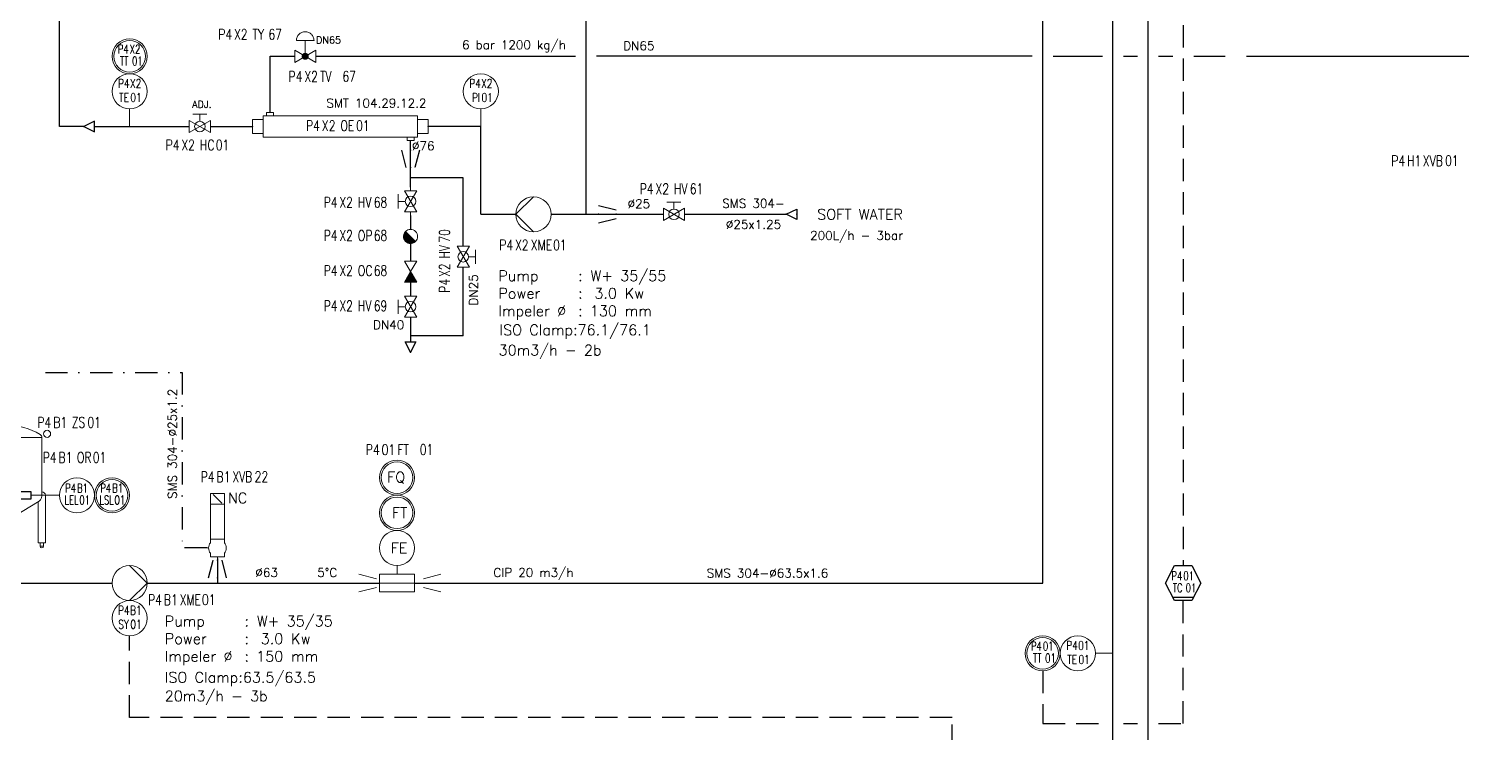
# Model space of a CAD drawing. Header units: inches. Extents: x 12478 to 14012, y 23861 to 24899.
# Drawn here: x 12810.5 to 13218.5, y 24120.1 to 24320.4 of the extents above; entities that cross this region are included whole.
import ezdxf
from ezdxf.enums import TextEntityAlignment as Align

# ---------------------------------------------------------------- set-up
doc = ezdxf.new("R2010")
doc.units = ezdxf.units.IN
doc.header["$MEASUREMENT"] = 0
for name, pattern in [('ACAD_ISO02W100', [15, 12, -3]), ('DASHDOT2', [12.7, 6.35, -3.175, 0, -3.175]), ('DASHED2', [9.525, 6.35, -3.175])]:
    doc.linetypes.add(name, pattern=pattern)
for name, color, linetype, lineweight in [('20 Pipe Steam Industrial', 231, 'Continuous', 30), ('31 Equipment', 7, 'Continuous', 9), ('33 Instruments Labels', 7, 'Continuous', 9)]:
    doc.layers.add(name, color=color, linetype=linetype, lineweight=lineweight)
for name, color, linetype in [('CUVERIE', 7, 'Continuous'), ('LIAISON INSTRUMENTATION', 140, 'DASHED2'), ('MATERIEL-DIVERS', 7, 'Continuous'), ('POMPES', 7, 'Continuous'), ('REGUL', 140, 'DASHED2'), ('REPERES', 7, 'Continuous'), ('techn-data', 7, 'Continuous'), ('TEXTE', 7, 'Continuous'), ('TEXTES', 7, 'Continuous'), ('TUYAUTERIE-EAU', 5, 'Continuous'), ('TUYAUTERIE-NEP', 4, 'DASHDOT2'), ('TUYAUTERIE-PROCESS', 30, 'Continuous'), ('TUYAUTERIE-VAPEUR INDUSTRIELLE', 231, 'Continuous'), ('TXT_FR', 7, 'Continuous'), ('VANNES', 7, 'Continuous')]:
    doc.layers.add(name, color=color, linetype=linetype)
doc.layers.get('33 Instruments Labels').off()
doc.layers.get('REPERES').off()
doc.styles.add('ROMANS', font='ROMANS.SHX')

# ---------------------------------------------------------------- blocks, each defined once
blk = doc.blocks.new('SMS-304-63')
at = {"layer": 'techn-data', "style": 'ROMANS'}
blk.add_text('SMS 304-%%C63.5x1.6', height=2.5, dxfattribs=at).set_placement((1.64, 2.84), align=Align.MIDDLE_CENTER)
blk = doc.blocks.new('CR')
at = {"color": 7}
for p, q in [((-2.5, 2.5), (2.5, 1.25)), ((2.5, 1.25), (2.5, 1.25)), ((2.5, -1.25), (-2.5, -2.5))]:
    blk.add_line(p, q, dxfattribs=at)
at = {"color": 7, "extrusion": (-1, 0, 0)}
blk.add_point((-2.5, 0), dxfattribs=at)
at = {"color": 7, "extrusion": (1, 0, 0)}
blk.add_point((2.5, 0), dxfattribs=at)
blk = doc.blocks.new('SMS-304-25')
at = {"layer": 'techn-data', "style": 'ROMANS'}
blk.add_text('SMS 304-%%C25x1.2', height=2.5, dxfattribs=at).set_placement((1.64, 2.84), align=Align.MIDDLE_CENTER)
blk = doc.blocks.new('APV-TNK-SMALL-12')
at = {"layer": '31 Equipment', "color": 7}
for p, q in [((9.99, 31.45), (-9.99, 31.45)), ((-9.98, 31.46), (-9.98, 14.84)), ((9.99, 14.84), (9.99, 31.46)), ((-11, 15), (-11, 1.5)), ((-9, 1.5), (-9, 13.1)), ((-0.5, 8), (-8.76, 13)), ((8.77, 13), (0.5, 8)), ((9, 1.5), (9, 13.1)), ((11, 15), (11, 1.5)), ((-0.5, 8), (-0.5, 7)), ((-0.5, 8), (0.5, 8)), ((-0.5, 7), (0.5, 7)), ((0.5, 7), (0.5, 8))]:
    blk.add_line(p, q, dxfattribs=at)
at = {"layer": '31 Equipment'}
for p, q in [((-9, 1.5), (-11, 1.5)), ((11, 1.5), (9, 1.5))]:
    blk.add_line(p, q, dxfattribs=at)
at = {"layer": '31 Equipment', "ltscale": 38}
for p, q in [((-10.5, 0.5), (-10.5, 1.5)), ((-9.5, 0.5), (-10.5, 0.5)), ((-9.5, 1.5), (-9.5, 0.5)), ((9.5, 0.5), (9.5, 1.5)), ((10.5, 0.5), (9.5, 0.5)), ((10.5, 1.5), (10.5, 0.5))]:
    blk.add_line(p, q, dxfattribs=at)
at = {"layer": '31 Equipment', "color": 7}
for centre, radius, start, end in [((0, 16.83), 18.17, 58.4156, 121.5526), ((-8.98, 31.46), 1, 121.5526, 180), ((8.99, 31.46), 1, 0, 58.4156), ((-10, 15), 1, 90, 180), ((-7.98, 14.84), 2, 180, 247.0521), ((7.99, 14.84), 2, 292.9283, 0), ((10, 15), 1, 0, 90)]:
    blk.add_arc(centre, radius, start, end, dxfattribs=at)
at = {"layer": '31 Equipment', "ltscale": 38}
for centre in [(-10, 0.5), (10, 0.5)]:
    blk.add_arc(centre, 0.5, 180, 0, dxfattribs=at)
blk.add_point((0, 7), dxfattribs=at)
blk = doc.blocks.new('APV-INS-M-L-LE2')
at = {"layer": '31 Equipment', "color": 7}
blk.add_line((5, 0), (13, 0), dxfattribs=at)
at = {"layer": '31 Equipment', "lineweight": 25}
blk.add_lwpolyline([(17, 1), (13, 1), (13, 0), (13, -1), (17, -1)], dxfattribs=at)
at = {"layer": '31 Equipment', "color": 7}
blk.add_circle((0, 0), 5, dxfattribs=at)
blk = doc.blocks.new('APV-INS-F-L-LS')
at = {"layer": '31 Equipment'}
for radius in [5, 4.5]:
    blk.add_circle((0, 0), radius, dxfattribs=at)
blk = doc.blocks.new('REPNORM')
at = {"layer": 'TEXTES', "style": 'ROMANS', "width": 0.75}
for tag, p in [('ZONE', (-9.75, -1.25)), ('SOUSZONE', (-5.25, -1.25)), ('ELEMENT', (0, -1.25)), ('NUM', (4.5, -1.25))]:
    blk.add_attdef(tag, p, '', height=3, dxfattribs=at)
blk = doc.blocks.new('REPINS2')
at = {"layer": 'TEXTES', "style": 'ROMANS', "width": 0.7}
for tag, p in [('ZONE', (-3.35, 0.8)), ('SOUSZONE', (0.05, 0.8)), ('NUM', (0.7, -2.6))]:
    blk.add_attdef(tag, p, '', height=2.5, dxfattribs=at)
blk.add_attdef('ELEMENT', text='', height=2.5, dxfattribs=at).set_placement((-1.56, -2.59), align=Align.CENTER)
blk = doc.blocks.new('APV-PMP-GEN-CENTR-1')
at = {"layer": '31 Equipment', "ltscale": 38}
for p, q in [((5, 0), (0, 5)), ((-5, 0), (-7, 0)), ((5, 0), (0, -5)), ((5, 0), (7, 0))]:
    blk.add_line(p, q, dxfattribs=at)
blk.add_circle((0, 0), 5, dxfattribs=at)
blk = doc.blocks.new('TEXT-PUMP_caract_ANGLAIS')
at = {"layer": 'techn-data', "style": 'ROMANS'}
for s, p in [('Pump', (-22, 9)), ('Power', (-22, 4)), ('Kw', (14, 4)), ('Impeler %%C', (-22, -1)), ('mm', (14, -1))]:
    blk.add_text(s, height=3, dxfattribs=at).set_placement(p)
for p in [(2, 9), (2, 4), (2, -1)]:
    blk.add_text(':', height=3, dxfattribs=at).set_placement(p, align=Align.RIGHT)
blk.add_attdef('Type', (4.23, 9), '', height=3, dxfattribs=at)
for tag, p in [('Pui', (11.76, 4)), ('Dia', (11.76, -1))]:
    blk.add_attdef(tag, text='', height=3, dxfattribs=at).set_placement(p, align=Align.RIGHT)
blk = doc.blocks.new('APV-INS-M-L-SY')
at = {"layer": '31 Equipment', "color": 7}
blk.add_circle((0, 0), 5, dxfattribs=at)
blk = doc.blocks.new('REPNORM1')
at = {"layer": 'TEXTES', "style": 'ROMANS', "width": 0.75}
for tag, p in [('ZONE', (-9.75, -1.25)), ('SOUSZONE', (-5.25, -1.25)), ('ELEMENT', (-0.75, -1.25)), ('NUM', (5.59, -1.22))]:
    blk.add_attdef(tag, p, '', height=3, dxfattribs=at)
blk = doc.blocks.new('REPINS')
at = {"layer": 'TEXTES', "style": 'ROMANS', "width": 0.75}
for tag, p in [('ZONE', (-3.3, 1)), ('SOUSZONE', (0.1, 1)), ('NUM', (0.2, -3))]:
    blk.add_attdef(tag, p, '', height=2.5, dxfattribs=at)
blk.add_attdef('ELEMENT', text='', height=2.5, dxfattribs=at).set_placement((-0.2, -3), align=Align.RIGHT)
blk = doc.blocks.new('APV-FCE-GEN-REDCON-1')
at = {"layer": '31 Equipment', "color": 7}
for p, q in [((-2.5, 2.5), (2.5, 1.25)), ((2.5, 1.25), (2.5, 1.25)), ((2.5, -1.25), (-2.5, -2.5))]:
    blk.add_line(p, q, dxfattribs=at)
blk = doc.blocks.new('APV-VLV-SSEAT-SW41-3')
at = {"layer": '31 Equipment', "ltscale": 38}
for p, q in [((1.25, 15.25), (-1.25, 12.75)), ((-2, 2.5), (-2, 1.5)), ((2, 2.5), (2, 1.5)), ((2.5, 0), (4, 0)), ((-2, -2.5), (-2, -1.5)), ((2, -2.5), (-2, -2.5)), ((-2, -2.5), (2, -2.5)), ((0, -2.5), (0, -5)), ((2, -2.5), (2, -1.5))]:
    blk.add_line(p, q, dxfattribs=at)
for points in [[(-2, 12.5), (2, 12.5), (2, 15.5), (-2, 15.5)], [(-2, 2.5), (2, 2.5), (2, 12.5), (-2, 12.5)]]:
    blk.add_lwpolyline(points, close=True, dxfattribs=at)
for start, end in [(143.1301, 216.8699), (323.1301, 36.8699)]:
    blk.add_arc((0, 0), 2.5, start, end, dxfattribs=at)
blk = doc.blocks.new('APV-INS-POS-GEN-1')
at = {"layer": '31 Equipment', "color": 5}
blk.add_circle((0, 0), 1, dxfattribs=at)
blk = doc.blocks.new('APV-INS-M-L-TE')
at = {"layer": '31 Equipment', "color": 7}
blk.add_line((0, -5), (0, -10), dxfattribs=at)
blk.add_circle((0, 0), 5, dxfattribs=at)
blk = doc.blocks.new('APV-INS-F-L-TT')
at = {"layer": '31 Equipment'}
for radius in [5, 4.5]:
    blk.add_circle((0, 0), radius, dxfattribs=at)
blk = doc.blocks.new('APV-INS-F-PLC-TC')
at = {"layer": '31 Equipment', "lineweight": -3}
for p, q in [((-5, 0), (-2.5, 5)), ((-2.5, 5), (2.5, 5)), ((2.5, 5), (5, 0)), ((-2.5, -5), (-5, 0)), ((5, 0), (2.5, -5)), ((-3, -4), (3, -4)), ((2.5, -5), (-2.5, -5))]:
    blk.add_line(p, q, dxfattribs=at)
blk = doc.blocks.new('FLE23-A')
at = {"color": 7}
for p, q in [((0, 1.5), (-3, 0)), ((-3, 0), (0, -1.5)), ((0, -1.5), (0, 1.5))]:
    blk.add_line(p, q, dxfattribs=at)
at = {"layer": 'MATERIEL-DIVERS', "color": 7, "extrusion": (-1, 0, 0)}
blk.add_point((-3, 0), dxfattribs=at)
at = {"layer": 'MATERIEL-DIVERS', "color": 2}
for p in [(-3, 0), (0, 0)]:
    blk.add_point(p, dxfattribs=at)
at = {"layer": 'MATERIEL-DIVERS', "color": 7, "extrusion": (1, 0, 0)}
blk.add_point((0, 0), dxfattribs=at)
blk = doc.blocks.new('FLE23')
at = {"color": 7}
for p, q in [((0, -1.5), (0, 1.5)), ((0, 1.5), (3, 0)), ((3, 0), (0, -1.5))]:
    blk.add_line(p, q, dxfattribs=at)
at = {"layer": 'MATERIEL-DIVERS', "color": 2}
for p in [(0, 0), (3, 0)]:
    blk.add_point(p, dxfattribs=at)
at = {"layer": 'MATERIEL-DIVERS', "color": 7, "extrusion": (-1, 0, 0)}
blk.add_point((0, 0), dxfattribs=at)
at = {"layer": 'MATERIEL-DIVERS', "color": 7, "extrusion": (1, 0, 0)}
blk.add_point((3, 0), dxfattribs=at)
blk = doc.blocks.new('APV-INS-M-L-PI')
at = {"layer": '31 Equipment', "color": 7}
blk.add_line((0, -5), (0, -10), dxfattribs=at)
blk.add_circle((0, 0), 5, dxfattribs=at)
blk = doc.blocks.new('APV-VLVM-BALL-KHV+MF-1')
at = {"layer": '31 Equipment', "ltscale": 38}
for p, q in [((-3, 0), (-4, 0)), ((3, 0), (4, 0))]:
    blk.add_line(p, q, dxfattribs=at)
at = {"layer": '31 Equipment'}
for p, q in [((-3, 1.734), (-3, -1.734)), ((-3, -1.734), (3, 1.734)), ((3, -1.734), (-3, 1.734)), ((-2, 3.5), (2, 3.5)), ((0, 1.5), (0, 3.5)), ((3, 1.734), (3, -1.734))]:
    blk.add_line(p, q, dxfattribs=at)
blk.add_circle((0, 0), 1.5, dxfattribs=at)
blk = doc.blocks.new('APV-HEX-TUB-11')
at = {"layer": '31 Equipment'}
for p, q in [((3, 2), (0, 2)), ((0, 2), (0, -2)), ((47, 3), (3, 3)), ((3, 3), (3, -3)), ((4, 3), (4, 4)), ((4, 4), (6, 4)), ((6, 4), (6, 3)), ((47, -3), (47, 3)), ((47, 2), (50, 2)), ((50, 2), (50, -2)), ((0, -2), (3, -2)), ((3, -3), (47, -3)), ((44, -4), (44, -3)), ((46, -4), (44, -4)), ((46, -3), (46, -4)), ((50, -2), (47, -2))]:
    blk.add_line(p, q, dxfattribs=at)
at = {"layer": '31 Equipment', "ltscale": 38}
for p in [(0, 0), (5, 4), (50, 0), (45, -4)]:
    blk.add_point(p, dxfattribs=at)
blk = doc.blocks.new('APV-VLV-MODUL-2WAY-1')
at = {"layer": '31 Equipment', "linetype": 'ACAD_ISO02W100', "ltscale": 38}
for p, q in [((2.5, 4.5), (-2.5, 4.5)), ((0, 1), (0, 4.5))]:
    blk.add_line(p, q, dxfattribs=at)
at = {"layer": '31 Equipment', "ltscale": 38}
for p, q in [((-3, 0), (-4, 0)), ((3, 0), (4, 0))]:
    blk.add_line(p, q, dxfattribs=at)
at = {"layer": '31 Equipment'}
for p, q in [((-3, 1.734), (-3, -1.734)), ((-3, -1.734), (3, 1.734)), ((3, -1.734), (-3, 1.734)), ((3, 1.734), (3, -1.734))]:
    blk.add_line(p, q, dxfattribs=at)
at = {"layer": '31 Equipment', "const_width": 1}
blk.add_lwpolyline([(-0.5, 0, 1), (0.5, 0, 1)], format="xyb", close=True, dxfattribs=at)
at = {"layer": '31 Equipment', "linetype": 'ACAD_ISO02W100', "ltscale": 38}
blk.add_arc((0, 4.5), 2.5, 0, 180, dxfattribs=at)
blk = doc.blocks.new('APV-INS-M-L-FE')
at = {"layer": '31 Equipment', "color": 7}
for p, q in [((-5, -7.5), (-5, -7.5)), ((-5, -7.5), (-5, -12.5)), ((5, -7.5), (-5, -7.5)), ((0, -5), (0, -7.5)), ((5, -12.5), (5, -7.5)), ((-5, -10), (5, -10)), ((-5, -12.5), (5, -12.5))]:
    blk.add_line(p, q, dxfattribs=at)
blk.add_circle((0, 0), 5, dxfattribs=at)
blk = doc.blocks.new('APV-INS-F-L-FT')
at = {"layer": '31 Equipment'}
for radius in [5, 4.5]:
    blk.add_circle((0, 0), radius, dxfattribs=at)
blk = doc.blocks.new('APV-INS-F-L-FQ')
at = {"layer": '31 Equipment'}
for radius in [5, 4.5]:
    blk.add_circle((0, 0), radius, dxfattribs=at)
blk = doc.blocks.new('APV-FCE-GEN-STMTRAP-1')
at = {"layer": '31 Equipment'}
h = blk.add_hatch(dxfattribs=at)
h.set_pattern_fill('ANSI31', color=256, scale=0.01, style=0)
h.set_pattern_definition([(45, (-4, 0), (-0.02245064, 0.02245064), [])])
h.paths.add_polyline_path([(1.41, 1.42), (-1.42, -1.41, 1.002832)])
at = {"layer": '31 Equipment', "linetype": 'ACAD_ISO02W100', "ltscale": 38}
for p, q in [((-2, 0), (-4, 0)), ((2, 0), (4, 0))]:
    blk.add_line(p, q, dxfattribs=at)
at = {"layer": '31 Equipment', "color": 7}
blk.add_line((1.41, 1.42), (-1.42, -1.41), dxfattribs=at)
for start, end in [(45.2431, 224.7569), (224.8381, 45.1623)]:
    blk.add_arc((0, 0), 2, start, end, dxfattribs=at)
blk = doc.blocks.new('APV-FCE-NRV-GEN-1')
at = {"layer": '31 Equipment'}
h = blk.add_hatch(dxfattribs=at)
h.set_pattern_fill('ANSI31', color=256, scale=0.01, style=0)
h.set_pattern_definition([(45, (0, 0), (-0.02245064, 0.02245064), [])])
h.paths.add_polyline_path([(3, 1.75), (3, -1.75), (0, 0)])
at = {"layer": '31 Equipment', "linetype": 'ACAD_ISO02W100', "ltscale": 38}
for p, q in [((-3, 0), (-5, 0)), ((0, 0), (-3, 1.75)), ((-3, 1.75), (-3, -1.75)), ((0, 0), (-3, -1.75)), ((0, 0), (3, 1.75)), ((0, 0), (3, -1.75)), ((3, 1.75), (3, -1.75)), ((3, 0), (5, 0))]:
    blk.add_line(p, q, dxfattribs=at)

msp = doc.modelspace()

# ---------------------------------------------------------------- linework, layer by layer
at = {"layer": '20 Pipe Steam Industrial'}
for p, q in [((12934.28, 24277.98), (12919.28, 24277.98)), ((12934.28, 24258.48), (12934.28, 24277.98)), ((12934.28, 24232.98), (12934.28, 24252.48)), ((12934.28, 24232.98), (12919.28, 24232.98))]:
    msp.add_line(p, q, dxfattribs=at)
at = {"layer": 'LIAISON INSTRUMENTATION'}
for p, q in [((12839.28, 24124.29), (12839.28, 24147.56)), ((13073.45, 24124.29), (12839.28, 24124.29)), ((13073.45, 24049.27), (13073.45, 24124.29))]:
    msp.add_line(p, q, dxfattribs=at)
at = {"layer": 'REGUL'}
for p, q in [((13139.3, 24359.56), (13139.3, 24167.56)), ((13139.28, 24122.56), (13139.28, 24157.56)), ((13099.28, 24137.56), (13099.28, 24122.56)), ((13099.28, 24122.56), (13116.28, 24122.56)), ((13122.28, 24122.56), (13126.28, 24122.56)), ((13132.28, 24122.56), (13139.28, 24122.56))]:
    msp.add_line(p, q, dxfattribs=at)
at = {"layer": 'TUYAUTERIE-EAU'}
for p, q in [((12819.28, 24292.56), (12819.28, 24412.56)), ((12969.26, 24267.56), (12969.26, 24352.56)), ((12826.28, 24292.56), (12819.28, 24292.56)), ((12829.28, 24292.56), (12856.28, 24292.56)), ((12862.28, 24292.56), (12874.28, 24292.56)), ((12939.26, 24292.56), (12924.28, 24292.56)), ((12939.26, 24267.56), (12939.26, 24292.56)), ((12939.28, 24267.56), (12949.28, 24267.56)), ((12959.28, 24267.56), (12991.28, 24267.56)), ((12997.28, 24267.56), (13026.28, 24267.56))]:
    msp.add_line(p, q, dxfattribs=at)
at = {"layer": 'TUYAUTERIE-NEP'}
for p, q in [((12815.28, 24222.56), (12854.28, 24222.56)), ((12854.28, 24222.56), (12854.28, 24172.56)), ((12861.28, 24172.56), (12854.28, 24172.56))]:
    msp.add_line(p, q, dxfattribs=at)
at = {"layer": 'TUYAUTERIE-PROCESS'}
for p, q in [((13099.28, 24162.56), (13099.28, 24527.56)), ((13119.28, 24102.56), (13119.28, 24527.56)), ((13129.28, 24102.56), (13129.28, 24352.56)), ((12864.28, 24169.56), (12864.28, 24162.56)), ((12804.28, 24162.56), (12834.28, 24162.56)), ((12844.28, 24162.56), (12910.43, 24162.56)), ((12920.43, 24162.56), (13099.28, 24162.56))]:
    msp.add_line(p, q, dxfattribs=at)
at = {"layer": 'TUYAUTERIE-VAPEUR INDUSTRIELLE'}
for p, q in [((12879.28, 24312.56), (12886.3, 24312.56)), ((12879.28, 24296.56), (12879.28, 24312.56)), ((12892.3, 24312.56), (12966.26, 24312.56)), ((13096.28, 24312.56), (12972.26, 24312.56)), ((13102.28, 24312.56), (13116.28, 24312.56)), ((13122.28, 24312.56), (13126.28, 24312.56)), ((13132.28, 24312.56), (13136.3, 24312.56)), ((13142.3, 24312.56), (13151.28, 24312.56)), ((13157.28, 24312.56), (13235.28, 24312.56)), ((12919.28, 24275.26), (12919.28, 24288.56)), ((12919.28, 24267.26), (12919.28, 24263.26)), ((12919.28, 24259.26), (12919.28, 24254.26)), ((12919.28, 24248.26), (12919.28, 24244.26)), ((12919.28, 24238.26), (12919.28, 24231.26))]:
    msp.add_line(p, q, dxfattribs=at)

# ---------------------------------------------------------------- block references
at = {"layer": '31 Equipment'}
for name, p in [('APV-INS-F-L-TT', (12839.28, 24312.56)), ('APV-INS-M-L-TE', (12839.28, 24302.56)), ('APV-INS-M-L-PI', (12939.28, 24302.56)), ('APV-VLVM-BALL-KHV+MF-1', (12859.28, 24292.56)), ('APV-HEX-TUB-11', (12874.28, 24292.56)), ('APV-VLVM-BALL-KHV+MF-1', (12994.28, 24267.56))]:
    msp.add_blockref(name, p, dxfattribs=at)
for name, p, rotation in [('APV-VLVM-BALL-KHV+MF-1', (12919.28, 24271.26), 90), ('APV-PMP-GEN-CENTR-1', (12954.28, 24267.56), 180), ('APV-FCE-GEN-STMTRAP-1', (12919.28, 24261.26), 270), ('APV-FCE-NRV-GEN-1', (12919.28, 24251.26), 270), ('APV-VLVM-BALL-KHV+MF-1', (12919.28, 24241.26), 90)]:
    msp.add_blockref(name, p, dxfattribs=dict(at, rotation=rotation))
at = {"layer": '31 Equipment', "xscale": -1, "rotation": 270}
msp.add_blockref('APV-VLVM-BALL-KHV+MF-1', (12934.28, 24255.48), dxfattribs=at)
at = {"layer": '33 Instruments Labels'}
for name, p in [('APV-INS-POS-GEN-1', (12815.78, 24205.06)), ('APV-INS-F-PLC-TC', (13139.28, 24162.56)), ('APV-INS-F-L-TT', (13099.28, 24142.56))]:
    msp.add_blockref(name, p, dxfattribs=at)
at = {"layer": '33 Instruments Labels', "rotation": 90}
msp.add_blockref('APV-INS-M-L-TE', (13109.28, 24142.56), dxfattribs=at)
at = {"layer": 'CUVERIE'}
msp.add_blockref('APV-TNK-SMALL-12', (12804.28, 24172.56), dxfattribs=at)
at = {"layer": 'MATERIEL-DIVERS'}
for name, p in [('FLE23-A', (12829.28, 24292.56)), ('CR', (12975.28, 24267.56)), ('APV-INS-F-L-FQ', (12915.43, 24192.56)), ('APV-INS-F-L-FT', (12915.43, 24182.56)), ('APV-INS-M-L-FE', (12915.43, 24172.56))]:
    msp.add_blockref(name, p, dxfattribs=at)
for name, p, rotation in [('CR', (12919.28, 24283.36), 270), ('FLE23', (13029.26, 24267.56), 180), ('FLE23', (12919.28, 24231.28), 270), ('APV-INS-M-L-LE2', (12824.28, 24187.56), 180), ('APV-INS-F-L-LS', (12834.28, 24187.56), 90), ('CR', (12864.28, 24166.56), 90), ('APV-FCE-GEN-REDCON-1', (12925.43, 24162.56), 180)]:
    msp.add_blockref(name, p, dxfattribs=dict(at, rotation=rotation))
at = {"layer": 'MATERIEL-DIVERS', "xscale": -1, "rotation": 180}
msp.add_blockref('APV-FCE-GEN-REDCON-1', (12907.03, 24162.56), dxfattribs=at)
at = {"layer": 'POMPES'}
msp.add_blockref('APV-PMP-GEN-CENTR-1', (12839.28, 24162.56), dxfattribs=at)
at = {"layer": 'REPERES'}
for name, p, values in [('REPNORM', (12874.28, 24318.56), {'ZONE': 'P4', 'SOUSZONE': 'X2', 'ELEMENT': 'TY', 'NUM': '67'}), ('REPINS2', (12839.28, 24312.56), {'ZONE': 'P4', 'SOUSZONE': 'X2', 'NUM': '01', 'ELEMENT': 'TT'}), ('REPNORM1', (12894.28, 24306.56), {'ZONE': 'P4', 'SOUSZONE': 'X2', 'ELEMENT': 'TV', 'NUM': '67'}), ('REPINS', (12839.28, 24302.56), {'ZONE': 'P4', 'SOUSZONE': 'X2', 'ELEMENT': 'TE', 'NUM': '01'}), ('REPINS', (12939.28, 24302.56), {'ZONE': 'P4', 'SOUSZONE': 'X2', 'ELEMENT': 'PI', 'NUM': '01'}), ('REPNORM', (12899.28, 24292.56), {'ZONE': 'P4', 'SOUSZONE': 'X2', 'ELEMENT': 'OE', 'NUM': '01'}), ('REPNORM', (12859.28, 24287.04), {'ZONE': 'P4', 'SOUSZONE': 'X2', 'ELEMENT': 'HC', 'NUM': '01'}), ('REPNORM1', (13208.28, 24282.56), {'ZONE': 'P4', 'SOUSZONE': 'H1', 'ELEMENT': 'XVB', 'NUM': '01'}), ('REPNORM', (12994.28, 24274.56), {'ZONE': 'P4', 'SOUSZONE': 'X2', 'ELEMENT': 'HV', 'NUM': '61'}), ('REPNORM', (12904.28, 24270.74), {'ZONE': 'P4', 'SOUSZONE': 'X2', 'ELEMENT': 'HV', 'NUM': '68'}), ('REPNORM', (12904.28, 24261.26), {'ZONE': 'P4', 'SOUSZONE': 'X2', 'ELEMENT': 'OP', 'NUM': '68'}), ('REPNORM1', (12954.28, 24258.56), {'ZONE': 'P4', 'SOUSZONE': 'X2', 'ELEMENT': 'XME', 'NUM': '01'}), ('REPNORM', (12904.28, 24251.26), {'ZONE': 'P4', 'SOUSZONE': 'X2', 'ELEMENT': 'OC', 'NUM': '68'}), ('REPNORM', (12904.28, 24241.26), {'ZONE': 'P4', 'SOUSZONE': 'X2', 'ELEMENT': 'HV', 'NUM': '69'}), ('REPNORM', (12822.78, 24208.06), {'ZONE': 'P4', 'SOUSZONE': 'B1', 'ELEMENT': 'ZS', 'NUM': '01'}), ('REPNORM1', (12916.29, 24200.29), {'ZONE': 'P4', 'SOUSZONE': '01', 'ELEMENT': 'FT', 'NUM': '01'}), ('REPNORM', (12824.28, 24198.06), {'ZONE': 'P4', 'SOUSZONE': 'B1', 'ELEMENT': 'OR', 'NUM': '01'}), ('REPNORM1', (12869.28, 24192.56), {'ZONE': 'P4', 'SOUSZONE': 'B1', 'ELEMENT': 'XVB', 'NUM': '22'}), ('REPINS2', (12824.28, 24187.56), {'ZONE': 'P4', 'SOUSZONE': 'B1', 'NUM': '01', 'ELEMENT': 'LEL'}), ('REPINS2', (12834.28, 24187.56), {'ZONE': 'P4', 'SOUSZONE': 'B1', 'NUM': '01', 'ELEMENT': 'LSL'}), ('REPINS2', (13139.28, 24162.56), {'ZONE': 'P4', 'SOUSZONE': '01', 'NUM': '01', 'ELEMENT': 'TC'}), ('REPINS', (12839.28, 24152.56), {'ZONE': 'P4', 'SOUSZONE': 'B1', 'ELEMENT': 'SY', 'NUM': '01'}), ('REPNORM1', (12854.28, 24157.56), {'ZONE': 'P4', 'SOUSZONE': 'B1', 'ELEMENT': 'XME', 'NUM': '01'}), ('REPINS2', (13099.28, 24142.56), {'ZONE': 'P4', 'SOUSZONE': '01', 'NUM': '01', 'ELEMENT': 'TT'}), ('REPINS', (13109.28, 24142.56), {'ZONE': 'P4', 'SOUSZONE': '01', 'ELEMENT': 'TE', 'NUM': '01'})]:
    msp.add_blockref(name, p, dxfattribs=at).add_auto_attribs(values)
at = {"layer": 'REPERES', "rotation": 90}
msp.add_blockref('REPNORM', (12929.2, 24254.97), dxfattribs=at).add_auto_attribs({'ZONE': 'P4', 'SOUSZONE': 'X2', 'ELEMENT': 'HV', 'NUM': '70'})
at = {"layer": 'techn-data', "rotation": 90}
msp.add_blockref('SMS-304-25', (12854.28, 24200.56), dxfattribs=at)
at = {"layer": 'techn-data'}
msp.add_blockref('SMS-304-63', (13019.28, 24162.56), dxfattribs=at)
at = {"layer": 'TUYAUTERIE-PROCESS'}
for p, values in [((12966.28, 24239.56), {'Dia': '130', 'Pui': '3.0', 'Type': 'W+ 35/55'}), ((12871.28, 24141.21), {'Dia': '150', 'Pui': '3.0', 'Type': 'W+ 35/35'})]:
    msp.add_blockref('TEXT-PUMP_caract_ANGLAIS', p, dxfattribs=at).add_auto_attribs(values)
at = {"layer": 'VANNES'}
for name, p in [('APV-VLV-MODUL-2WAY-1', (12889.28, 24312.56)), ('APV-INS-M-L-SY', (12839.28, 24152.56))]:
    msp.add_blockref(name, p, dxfattribs=at)
at = {"layer": 'VANNES', "xscale": -1}
msp.add_blockref('APV-VLV-SSEAT-SW41-3', (12864.28, 24172.56), dxfattribs=at)

# ---------------------------------------------------------------- texts
at = {"layer": 'techn-data', "color": 1, "style": 'ROMANS'}
for s, height, p in [('DN65', 2, (12895.92, 24317.18)), ('6 bar 1200 kg/h', 2.5, (12948.72, 24315.83)), ('DN65', 2.5, (12984.28, 24315.56)), ('SMT 104.29.12.2', 2.5, (12909.55, 24299.24)), ('200L/h - 3bar', 2.5, (13046.28, 24261.56)), ('DN40', 2.5, (12913.03, 24236.11)), ('5°C', 2.5, (12895.54, 24165.56)), ('CIP 20 m3/h', 2.5, (12954.28, 24165.56))]:
    msp.add_text(s, height=height, dxfattribs=at).set_placement(p, align=Align.MIDDLE_CENTER)
at = {"layer": 'techn-data', "style": 'ROMANS'}
for s, height, p in [('ADJ.', 2, (12859.86, 24298.86)), ('%%C76', 2.5, (12922.89, 24287.06)), ('%%C25', 2.5, (12984.28, 24270.56)), ('SMS 304-', 2.5, (13016.92, 24270.68)), ('%%C25x1.25', 2.5, (13016.92, 24264.68)), ('%%C63', 2.5, (12878.28, 24165.56))]:
    msp.add_text(s, height=height, dxfattribs=at).set_placement(p, align=Align.MIDDLE_CENTER)
at = {"layer": 'techn-data', "color": 1, "style": 'ROMANS'}
msp.add_text('DN25', height=2.5, rotation=90, dxfattribs=at).set_placement((12937.19, 24246.04), align=Align.MIDDLE_CENTER)
at = {"layer": 'TEXTE', "style": 'ROMANS'}
msp.add_text('SOFT WATER', height=3, dxfattribs=at).set_placement((13047.28, 24267.56), align=Align.MIDDLE)
at = {"layer": 'TEXTES', "style": 'ROMANS'}
msp.add_text('NC', height=3, dxfattribs=at).set_placement((12867.26, 24185.29))
at = {"layer": 'TXT_FR', "style": 'ROMANS'}
for s, p in [('ISO Clamp:76.1/76.1', (12944.6, 24233.15)), ('30m3/h - 2b', (12944.35, 24227.38)), ('ISO Clamp:63.5/63.5', (12849.28, 24134.21)), ('20m3/h - 3b', (12849.28, 24128.89))]:
    msp.add_text(s, height=3, dxfattribs=at).set_placement(p)
for s, p in [('FQ', (12915.17, 24192.59)), ('FT', (12916.17, 24182.59)), ('FE', (12915.99, 24172.53))]:
    msp.add_text(s, height=3, dxfattribs=at).set_placement(p, align=Align.MIDDLE)

doc.saveas('drawing.dxf')
